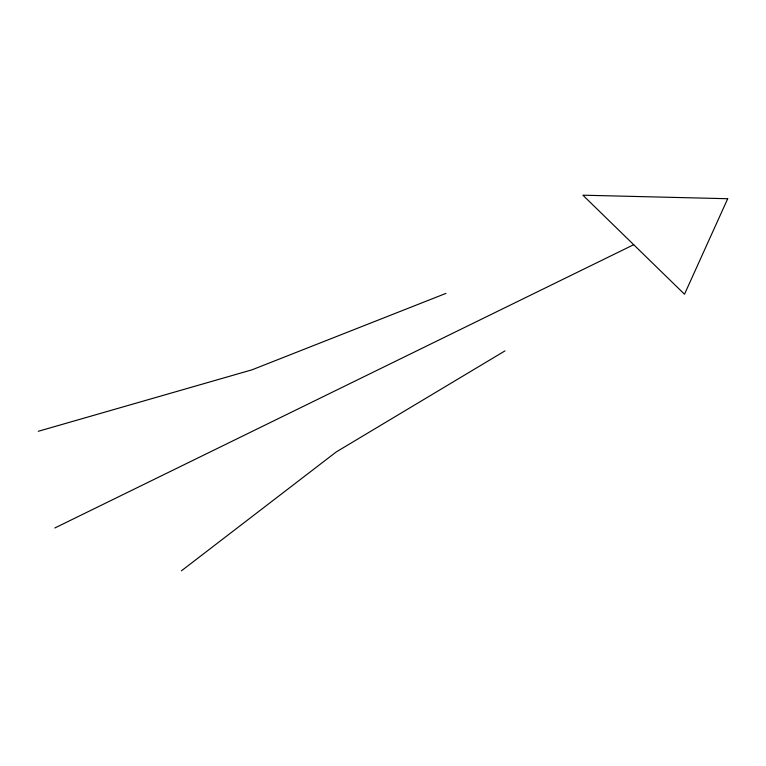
<?xml version="1.0" encoding="UTF-8"?>
<svg xmlns="http://www.w3.org/2000/svg" width="766" height="766" viewBox="0 0 766 766"><rect width="100%" height="100%" fill="white"/><g stroke="black" fill="none" stroke-linecap="round" stroke-linejoin="round"><path stroke-width="1.15" d="M181.437 570.804L336.293 451.911L504.976 350.895M54.826 527.985L633.702 244.708M445.965 293.388L252.043 369.806L38.3 431.287M727.7 198.72L684.507 294.23L582.897 195.196L727.7 198.72"/></g></svg>
